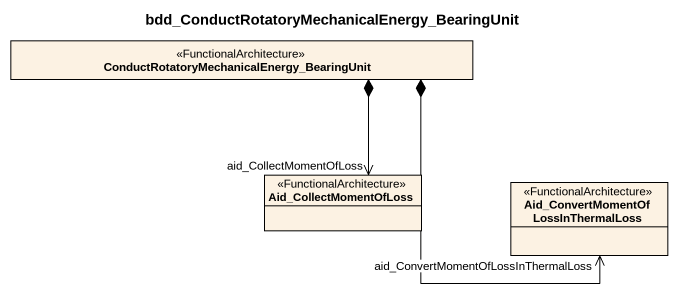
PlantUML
@startuml
title bdd_ConductRotatoryMechanicalEnergy_BearingUnit
hide circle
hide empty members
class "ConductRotatoryMechanicalEnergy_BearingUnit" as ConductRotatoryMechanicalEne <<FunctionalArchitecture>>
class Aid_CollectMomentOfLoss <<FunctionalArchitecture>>
class "Aid_ConvertMomentOfLossInThermalLoss" as Aid_ConvertMomentOfLossInThe <<FunctionalArchitecture>>
ConductRotatoryMechanicalEne *--> "aid_CollectMomentOfLoss" Aid_CollectMomentOfLoss
ConductRotatoryMechanicalEne *-right-> "aid_ConvertMomentOfLossInThermalLoss" Aid_ConvertMomentOfLossInThe
@enduml
